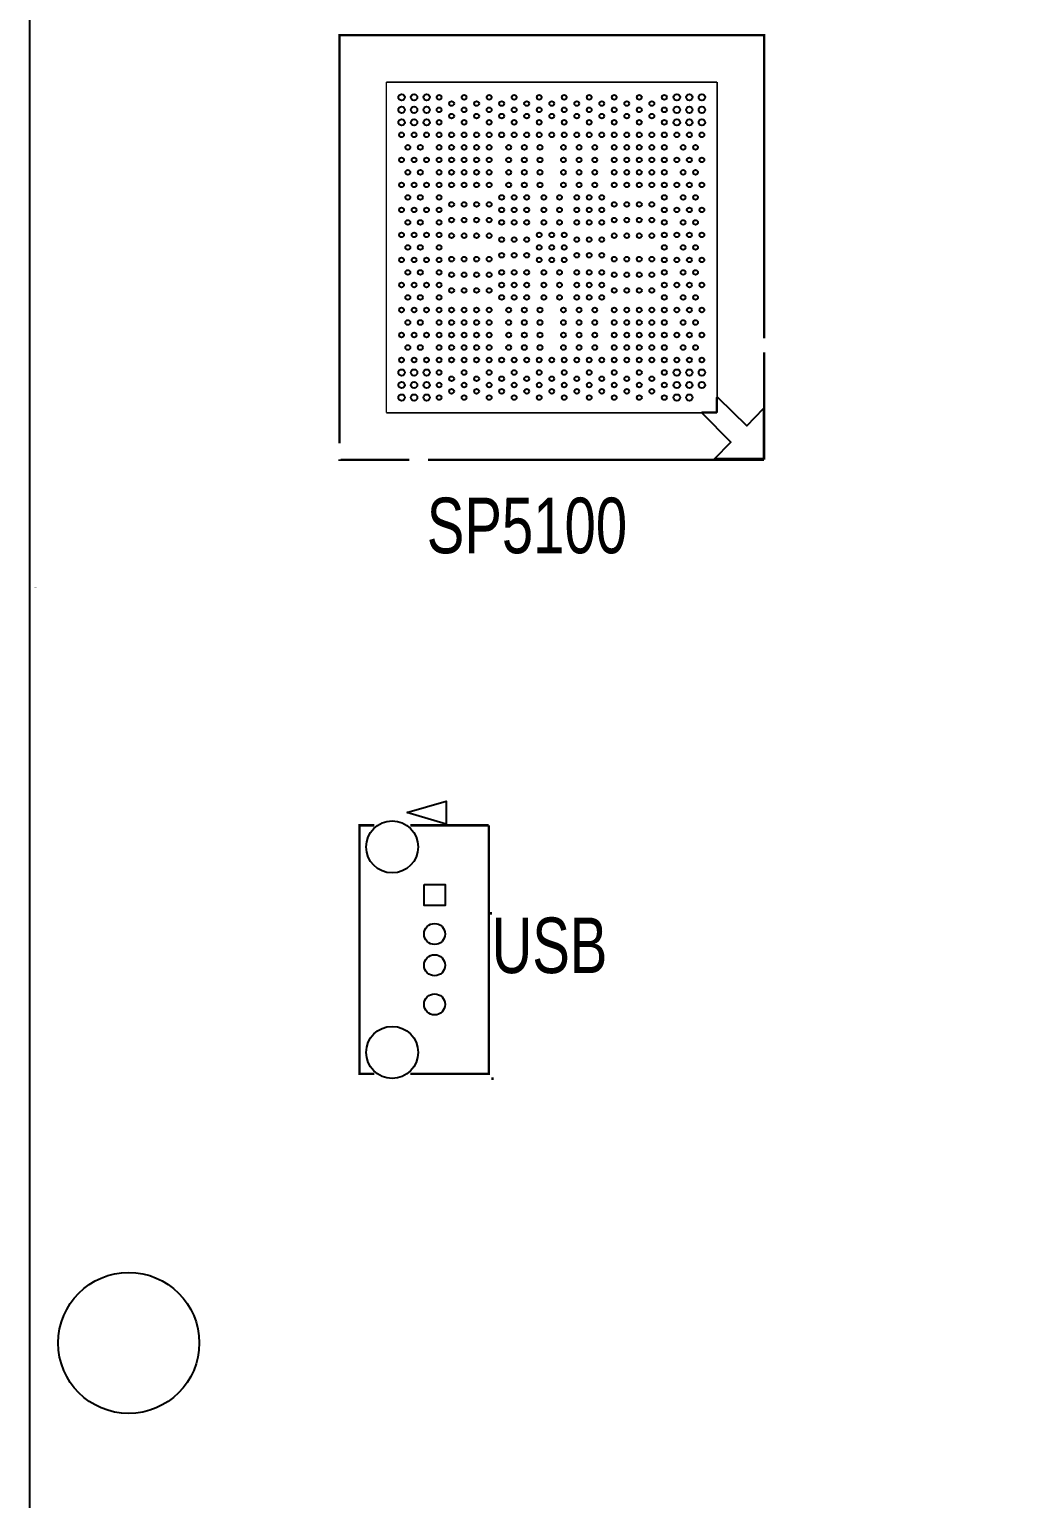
# Model space of a CAD drawing. Extents: x 0 to 344, y -1 to 330.
# Drawn here: x 0 to 63.4, y 156.4 to 250.4 of the extents above; entities that cross this region are included whole.
import ezdxf

# ---------------------------------------------------------------- set-up
doc = ezdxf.new("R2010")
doc.units = 0
for name, color, linetype in [('BOARD_GEOMETRY_OUTLINE', 2, 'CONTINUOUS'), ('BOARD_GEOMETRY_SILKSCREEN_TOP', 1, 'CONTINUOUS'), ('PACKAGE_GEOMETRY_SILKSCREEN_TOP', 3, 'CONTINUOUS'), ('PIN_TOP', 4, 'CONTINUOUS')]:
    doc.layers.add(name, color=color, linetype=linetype)

msp = doc.modelspace()

# ---------------------------------------------------------------- linework, layer by layer
at = {"layer": 'BOARD_GEOMETRY_OUTLINE'}
msp.add_lwpolyline([(0, 328.200004), (0, 1.999996, 0.414214), (1.999996, 0), (328.200004, 0, 0.414214), (330.2, 1.999996), (330.2, 328.200004, 0.414214), (328.200004, 330.2), (1.999996, 330.2, 0.414214)], format="xyb", close=True, dxfattribs=at)
msp.add_lwpolyline([(0, 328.200004), (0, 1.999996, 0.414214), (1.999996, 0), (328.200004, 0, 0.414214), (330.2, 1.999996)], format="xyb", dxfattribs=at)
at = {"layer": 'BOARD_GEOMETRY_SILKSCREEN_TOP', "const_width": 0.1524}
for points in [[(0.38608, 214.66048), (0.38608, 214.68334)], [(29.58338, 193.84772), (29.4513, 193.84772)], [(29.6037, 183.19496), (29.6037, 183.35752)]]:
    msp.add_lwpolyline(points, dxfattribs=at)
at = {"layer": 'PACKAGE_GEOMETRY_SILKSCREEN_TOP'}
for points, const_width in [([(19.82089, 223.901254), (19.82089, 250.008136), (46.97095, 250.008136), (46.97095, 230.61422)], 0.1524), ([(22.820884, 225.85807), (22.820884, 247.008142)], 0.1016), ([(22.820884, 247.008142), (43.970956, 247.008142)], 0.1016), ([(43.970956, 247.008142), (43.970956, 225.85807)], 0.1016), ([(46.97095, 229.7303), (46.97095, 222.858076)], 0.1524), ([(43.970956, 225.85807), (22.820884, 225.85807)], 0.1016), ([(24.28494, 222.858076), (19.82089, 222.858076), (19.82089, 222.885254)], 0.1524), ([(46.97095, 222.858076), (25.47874, 222.858076)], 0.1524), ([(22.0599, 199.474328), (21.09978, 199.474328), (21.09978, 183.574436), (22.0599, 183.574436)], 0.1524), ([(24.3459, 183.574436), (29.37002, 183.574436), (29.37002, 199.474328)], 0.1524), ([(29.37002, 199.474328), (24.3459, 199.474328)], 0.1524)]:
    msp.add_lwpolyline(points, dxfattribs=dict(at, const_width=const_width))
for points in [[(46.94682, 222.907606), (43.79722, 222.907606), (44.83862, 223.974406), (43.02506, 225.836988), (43.02506, 225.901504), (43.952922, 225.901504), (43.952922, 226.82962), (44.017184, 226.82962), (45.88002, 225.015806), (46.94682, 226.133406)], [(24.129492, 200.29424), (26.647648, 201.026776), (26.647648, 199.538844)]]:
    msp.add_lwpolyline(points, close=True, dxfattribs=at)
at = {"layer": 'PIN_TOP'}
msp.add_lwpolyline([(25.231852, 195.697602), (26.578052, 195.697602), (26.578052, 194.351402), (25.231852, 194.351402)], close=True, dxfattribs=at)
for centre, radius in [((23.79599, 246.033036), 0.2032), ((24.595836, 246.033036), 0.2032), ((25.395936, 246.033036), 0.2032), ((26.196036, 246.033036), 0.1524), ((27.795982, 246.033036), 0.1524), ((29.395928, 246.033036), 0.1524), ((30.995874, 246.033036), 0.1524), ((32.59582, 246.033036), 0.1524), ((34.19602, 246.033036), 0.1524), ((35.795966, 246.033036), 0.1524), ((37.395912, 246.033036), 0.1524), ((38.995858, 246.033036), 0.1524), ((40.595804, 246.033036), 0.1524), ((41.395904, 246.033036), 0.2032), ((42.196004, 246.033036), 0.2032), ((42.99585, 246.033036), 0.2032), ((23.79599, 245.23319), 0.2032), ((24.595836, 245.23319), 0.2032), ((25.395936, 245.23319), 0.2032), ((26.196036, 245.23319), 0.1524), ((26.995882, 245.632986), 0.1524), ((27.795982, 245.23319), 0.1524), ((28.595828, 245.632986), 0.1524), ((29.395928, 245.23319), 0.1524), ((30.196028, 245.632986), 0.1524), ((30.995874, 245.23319), 0.1524), ((31.795974, 245.632986), 0.1524), ((32.59582, 245.23319), 0.1524), ((33.39592, 245.632986), 0.1524), ((34.19602, 245.23319), 0.1524), ((34.995866, 245.632986), 0.1524), ((35.795966, 245.23319), 0.1524), ((36.595812, 245.632986), 0.1524), ((37.395912, 245.23319), 0.1524), ((38.196012, 245.632986), 0.1524), ((38.995858, 245.23319), 0.1524), ((39.795958, 245.632986), 0.1524), ((40.595804, 245.23319), 0.1524), ((41.395904, 245.23319), 0.2032), ((42.196004, 245.23319), 0.2032), ((42.99585, 245.23319), 0.2032), ((23.79599, 244.43309), 0.2032), ((24.595836, 244.43309), 0.2032), ((25.395936, 244.43309), 0.2032), ((26.196036, 244.43309), 0.1524), ((26.995882, 244.83314), 0.1524), ((27.795982, 244.43309), 0.1524), ((28.595828, 244.83314), 0.1524), ((29.395928, 244.43309), 0.1524), ((30.196028, 244.83314), 0.1524), ((30.995874, 244.43309), 0.1524), ((31.795974, 244.83314), 0.1524), ((32.59582, 244.43309), 0.1524), ((33.39592, 244.83314), 0.1524), ((34.19602, 244.43309), 0.1524), ((34.995866, 244.83314), 0.1524), ((35.795966, 244.43309), 0.1524), ((36.595812, 244.83314), 0.1524), ((37.395912, 244.43309), 0.1524), ((38.196012, 244.83314), 0.1524), ((38.995858, 244.43309), 0.1524), ((39.795958, 244.83314), 0.1524), ((40.595804, 244.43309), 0.1524), ((41.395904, 244.43309), 0.2032), ((42.196004, 244.43309), 0.2032), ((42.99585, 244.43309), 0.2032), ((23.79599, 243.63299), 0.1524), ((24.595836, 243.63299), 0.1524), ((25.395936, 243.63299), 0.1524), ((26.196036, 243.63299), 0.1524), ((26.995882, 243.63299), 0.1524), ((27.795982, 243.63299), 0.1524), ((28.595828, 243.63299), 0.1524), ((29.395928, 243.63299), 0.1524), ((30.196028, 243.63299), 0.1524), ((30.995874, 243.63299), 0.1524), ((31.795974, 243.63299), 0.1524), ((32.59582, 243.63299), 0.1524), ((33.39592, 243.63299), 0.1524), ((34.19602, 243.63299), 0.1524), ((34.995866, 243.63299), 0.1524), ((35.795966, 243.63299), 0.1524), ((36.595812, 243.63299), 0.1524), ((37.395912, 243.63299), 0.1524), ((38.196012, 243.63299), 0.1524), ((38.995858, 243.63299), 0.1524), ((39.795958, 243.63299), 0.1524), ((40.595804, 243.63299), 0.1524), ((41.395904, 243.63299), 0.1524), ((42.196004, 243.63299), 0.1524), ((42.99585, 243.63299), 0.1524), ((24.19604, 242.833144), 0.1524), ((24.995886, 242.833144), 0.1524), ((26.196036, 242.833144), 0.1524), ((26.995882, 242.833144), 0.1524), ((27.795982, 242.833144), 0.1524), ((28.595828, 242.833144), 0.1524), ((29.395928, 242.833144), 0.1524), ((30.645862, 242.833144), 0.1524), ((31.64586, 242.833144), 0.1524), ((32.645858, 242.833144), 0.1524), ((34.145982, 242.833144), 0.1524), ((35.14598, 242.833144), 0.1524), ((36.145978, 242.833144), 0.1524), ((37.395912, 242.833144), 0.1524), ((38.196012, 242.833144), 0.1524), ((38.995858, 242.833144), 0.1524), ((39.795958, 242.833144), 0.1524), ((40.595804, 242.833144), 0.1524), ((41.795954, 242.833144), 0.1524), ((42.5958, 242.833144), 0.1524), ((23.79599, 242.033044), 0.1524), ((24.595836, 242.033044), 0.1524), ((25.395936, 242.033044), 0.1524), ((26.196036, 242.033044), 0.1524), ((26.995882, 242.033044), 0.1524), ((27.795982, 242.033044), 0.1524), ((28.595828, 242.033044), 0.1524), ((29.395928, 242.033044), 0.1524), ((30.645862, 242.033044), 0.1524), ((31.64586, 242.033044), 0.1524), ((32.645858, 242.033044), 0.1524), ((34.145982, 242.033044), 0.1524), ((35.14598, 242.033044), 0.1524), ((36.145978, 242.033044), 0.1524), ((37.395912, 242.033044), 0.1524), ((38.196012, 242.033044), 0.1524), ((38.995858, 242.033044), 0.1524), ((39.795958, 242.033044), 0.1524), ((40.595804, 242.033044), 0.1524), ((41.395904, 242.033044), 0.1524), ((42.196004, 242.033044), 0.1524), ((42.99585, 242.033044), 0.1524), ((23.79599, 240.433098), 0.1524), ((24.19604, 241.233198), 0.1524), ((24.595836, 240.433098), 0.1524), ((24.995886, 241.233198), 0.1524), ((25.395936, 240.433098), 0.1524), ((26.196036, 241.233198), 0.1524), ((26.196036, 240.433098), 0.1524), ((26.995882, 241.233198), 0.1524), ((26.995882, 240.433098), 0.1524), ((27.795982, 241.233198), 0.1524), ((27.795982, 240.433098), 0.1524), ((28.595828, 241.233198), 0.1524), ((28.595828, 240.433098), 0.1524), ((29.395928, 241.233198), 0.1524), ((29.395928, 240.433098), 0.1524), ((30.645862, 241.233198), 0.1524), ((30.645862, 240.433098), 0.1524), ((31.64586, 241.233198), 0.1524), ((31.64586, 240.433098), 0.1524), ((32.645858, 241.233198), 0.1524), ((32.645858, 240.433098), 0.1524), ((34.145982, 241.233198), 0.1524), ((34.145982, 240.433098), 0.1524), ((35.14598, 241.233198), 0.1524), ((35.14598, 240.433098), 0.1524), ((36.145978, 241.233198), 0.1524), ((36.145978, 240.433098), 0.1524), ((37.395912, 241.233198), 0.1524), ((37.395912, 240.433098), 0.1524), ((38.196012, 241.233198), 0.1524), ((38.196012, 240.433098), 0.1524), ((38.995858, 241.233198), 0.1524), ((38.995858, 240.433098), 0.1524), ((39.795958, 241.233198), 0.1524), ((39.795958, 240.433098), 0.1524), ((40.595804, 241.233198), 0.1524), ((40.595804, 240.433098), 0.1524), ((41.395904, 240.433098), 0.1524), ((41.795954, 241.233198), 0.1524), ((42.196004, 240.433098), 0.1524), ((42.5958, 241.233198), 0.1524), ((42.99585, 240.433098), 0.1524), ((24.19604, 239.632998), 0.1524), ((24.995886, 239.632998), 0.1524), ((26.196036, 239.632998), 0.1524), ((30.196028, 239.632998), 0.1524), ((30.995874, 239.632998), 0.1524), ((31.795974, 239.632998), 0.1524), ((32.895794, 239.632998), 0.1524), ((33.896046, 239.632998), 0.1524), ((34.995866, 239.632998), 0.1524), ((35.795966, 239.632998), 0.1524), ((36.595812, 239.632998), 0.1524), ((40.595804, 239.632998), 0.1524), ((41.795954, 239.632998), 0.1524), ((42.5958, 239.632998), 0.1524), ((23.79599, 238.833152), 0.1524), ((24.595836, 238.833152), 0.1524), ((25.395936, 238.833152), 0.1524), ((26.196036, 238.833152), 0.1524), ((26.995882, 239.183164), 0.1524), ((27.795982, 239.183164), 0.1524), ((28.595828, 239.183164), 0.1524), ((29.395928, 239.183164), 0.1524), ((30.196028, 238.833152), 0.1524), ((30.995874, 238.833152), 0.1524), ((31.795974, 238.833152), 0.1524), ((32.895794, 238.833152), 0.1524), ((33.896046, 238.833152), 0.1524), ((34.995866, 238.833152), 0.1524), ((35.795966, 238.833152), 0.1524), ((36.595812, 238.833152), 0.1524), ((37.395912, 239.183164), 0.1524), ((38.196012, 239.183164), 0.1524), ((38.995858, 239.183164), 0.1524), ((39.795958, 239.183164), 0.1524), ((40.595804, 238.833152), 0.1524), ((41.395904, 238.833152), 0.1524), ((42.196004, 238.833152), 0.1524), ((42.99585, 238.833152), 0.1524), ((24.19604, 238.033052), 0.1524), ((24.995886, 238.033052), 0.1524), ((26.196036, 238.033052), 0.1524), ((26.995882, 238.183166), 0.1524), ((27.795982, 238.183166), 0.1524), ((28.595828, 238.183166), 0.1524), ((29.395928, 238.183166), 0.1524), ((30.196028, 238.033052), 0.1524), ((30.995874, 238.033052), 0.1524), ((31.795974, 238.033052), 0.1524), ((32.895794, 238.033052), 0.1524), ((33.896046, 238.033052), 0.1524), ((34.995866, 238.033052), 0.1524), ((35.795966, 238.033052), 0.1524), ((36.595812, 238.033052), 0.1524), ((37.395912, 238.183166), 0.1524), ((38.196012, 238.183166), 0.1524), ((38.995858, 238.183166), 0.1524), ((39.795958, 238.183166), 0.1524), ((40.595804, 238.033052), 0.1524), ((41.795954, 238.033052), 0.1524), ((42.5958, 238.033052), 0.1524), ((23.79599, 237.233206), 0.1524), ((24.595836, 237.233206), 0.1524), ((25.395936, 237.233206), 0.1524), ((26.196036, 237.233206), 0.1524), ((26.995882, 237.183168), 0.1524), ((27.795982, 237.183168), 0.1524), ((28.595828, 237.183168), 0.1524), ((29.395928, 237.183168), 0.1524), ((30.196028, 236.933232), 0.1524), ((30.995874, 236.933232), 0.1524), ((31.795974, 236.933232), 0.1524), ((32.59582, 237.233206), 0.1524), ((33.39592, 237.233206), 0.1524), ((34.19602, 237.233206), 0.1524), ((34.995866, 236.933232), 0.1524), ((35.795966, 236.933232), 0.1524), ((36.595812, 236.933232), 0.1524), ((37.395912, 237.183168), 0.1524), ((38.196012, 237.183168), 0.1524), ((38.995858, 237.183168), 0.1524), ((39.795958, 237.183168), 0.1524), ((40.595804, 237.233206), 0.1524), ((41.395904, 237.233206), 0.1524), ((42.196004, 237.233206), 0.1524), ((42.99585, 237.233206), 0.1524), ((24.19604, 236.433106), 0.1524), ((24.995886, 236.433106), 0.1524), ((26.196036, 236.433106), 0.1524), ((30.196028, 235.93298), 0.1524), ((30.995874, 235.93298), 0.1524), ((31.795974, 235.93298), 0.1524), ((32.59582, 236.433106), 0.1524), ((33.39592, 236.433106), 0.1524), ((34.19602, 236.433106), 0.1524), ((34.995866, 235.93298), 0.1524), ((35.795966, 235.93298), 0.1524), ((36.595812, 235.93298), 0.1524), ((40.595804, 236.433106), 0.1524), ((41.795954, 236.433106), 0.1524), ((42.5958, 236.433106), 0.1524), ((23.79599, 235.633006), 0.1524), ((24.19604, 234.83316), 0.1524), ((24.595836, 235.633006), 0.1524), ((24.995886, 234.83316), 0.1524), ((25.395936, 235.633006), 0.1524), ((26.196036, 235.633006), 0.1524), ((26.196036, 234.83316), 0.1524), ((26.995882, 235.683044), 0.1524), ((27.795982, 235.683044), 0.1524), ((28.595828, 235.683044), 0.1524), ((29.395928, 235.683044), 0.1524), ((30.196028, 234.83316), 0.1524), ((30.995874, 234.83316), 0.1524), ((31.795974, 234.83316), 0.1524), ((32.59582, 235.633006), 0.1524), ((32.895794, 234.83316), 0.1524), ((33.39592, 235.633006), 0.1524), ((33.896046, 234.83316), 0.1524), ((34.19602, 235.633006), 0.1524), ((34.995866, 234.83316), 0.1524), ((35.795966, 234.83316), 0.1524), ((36.595812, 234.83316), 0.1524), ((37.395912, 235.683044), 0.1524), ((38.196012, 235.683044), 0.1524), ((38.995858, 235.683044), 0.1524), ((39.795958, 235.683044), 0.1524), ((40.595804, 235.633006), 0.1524), ((40.595804, 234.83316), 0.1524), ((41.395904, 235.633006), 0.1524), ((41.795954, 234.83316), 0.1524), ((42.196004, 235.633006), 0.1524), ((42.5958, 234.83316), 0.1524), ((42.99585, 235.633006), 0.1524), ((23.79599, 234.03306), 0.1524), ((24.595836, 234.03306), 0.1524), ((25.395936, 234.03306), 0.1524), ((26.196036, 234.03306), 0.1524), ((26.995882, 234.683046), 0.1524), ((27.795982, 234.683046), 0.1524), ((28.595828, 234.683046), 0.1524), ((29.395928, 234.683046), 0.1524), ((30.196028, 234.03306), 0.1524), ((30.995874, 234.03306), 0.1524), ((31.795974, 234.03306), 0.1524), ((32.895794, 234.03306), 0.1524), ((33.896046, 234.03306), 0.1524), ((34.995866, 234.03306), 0.1524), ((35.795966, 234.03306), 0.1524), ((36.595812, 234.03306), 0.1524), ((37.395912, 234.683046), 0.1524), ((38.196012, 234.683046), 0.1524), ((38.995858, 234.683046), 0.1524), ((39.795958, 234.683046), 0.1524), ((40.595804, 234.03306), 0.1524), ((41.395904, 234.03306), 0.1524), ((42.196004, 234.03306), 0.1524), ((42.99585, 234.03306), 0.1524), ((24.19604, 233.233214), 0.1524), ((24.995886, 233.233214), 0.1524), ((26.196036, 233.233214), 0.1524), ((26.995882, 233.683048), 0.1524), ((27.795982, 233.683048), 0.1524), ((28.595828, 233.683048), 0.1524), ((29.395928, 233.683048), 0.1524), ((30.196028, 233.233214), 0.1524), ((30.995874, 233.233214), 0.1524), ((31.795974, 233.233214), 0.1524), ((32.895794, 233.233214), 0.1524), ((33.896046, 233.233214), 0.1524), ((34.995866, 233.233214), 0.1524), ((35.795966, 233.233214), 0.1524), ((36.595812, 233.233214), 0.1524), ((37.395912, 233.683048), 0.1524), ((38.196012, 233.683048), 0.1524), ((38.995858, 233.683048), 0.1524), ((39.795958, 233.683048), 0.1524), ((40.595804, 233.233214), 0.1524), ((41.795954, 233.233214), 0.1524), ((42.5958, 233.233214), 0.1524), ((23.79599, 232.433114), 0.1524), ((24.595836, 232.433114), 0.1524), ((25.395936, 232.433114), 0.1524), ((26.196036, 232.433114), 0.1524), ((26.995882, 232.433114), 0.1524), ((27.795982, 232.433114), 0.1524), ((28.595828, 232.433114), 0.1524), ((29.395928, 232.433114), 0.1524), ((30.645862, 232.433114), 0.1524), ((31.64586, 232.433114), 0.1524), ((32.645858, 232.433114), 0.1524), ((34.145982, 232.433114), 0.1524), ((35.14598, 232.433114), 0.1524), ((36.145978, 232.433114), 0.1524), ((37.395912, 232.433114), 0.1524), ((38.196012, 232.433114), 0.1524), ((38.995858, 232.433114), 0.1524), ((39.795958, 232.433114), 0.1524), ((40.595804, 232.433114), 0.1524), ((41.395904, 232.433114), 0.1524), ((42.196004, 232.433114), 0.1524), ((42.99585, 232.433114), 0.1524), ((24.19604, 231.633014), 0.1524), ((24.995886, 231.633014), 0.1524), ((26.196036, 231.633014), 0.1524), ((26.995882, 231.633014), 0.1524), ((27.795982, 231.633014), 0.1524), ((28.595828, 231.633014), 0.1524), ((29.395928, 231.633014), 0.1524), ((30.645862, 231.633014), 0.1524), ((31.64586, 231.633014), 0.1524), ((32.645858, 231.633014), 0.1524), ((34.145982, 231.633014), 0.1524), ((35.14598, 231.633014), 0.1524), ((36.145978, 231.633014), 0.1524), ((37.395912, 231.633014), 0.1524), ((38.196012, 231.633014), 0.1524), ((38.995858, 231.633014), 0.1524), ((39.795958, 231.633014), 0.1524), ((40.595804, 231.633014), 0.1524), ((41.795954, 231.633014), 0.1524), ((42.5958, 231.633014), 0.1524), ((23.79599, 230.833168), 0.1524), ((24.595836, 230.833168), 0.1524), ((25.395936, 230.833168), 0.1524), ((26.196036, 230.833168), 0.1524), ((26.995882, 230.833168), 0.1524), ((27.795982, 230.833168), 0.1524), ((28.595828, 230.833168), 0.1524), ((29.395928, 230.833168), 0.1524), ((30.645862, 230.833168), 0.1524), ((31.64586, 230.833168), 0.1524), ((32.645858, 230.833168), 0.1524), ((34.145982, 230.833168), 0.1524), ((35.14598, 230.833168), 0.1524), ((36.145978, 230.833168), 0.1524), ((37.395912, 230.833168), 0.1524), ((38.196012, 230.833168), 0.1524), ((38.995858, 230.833168), 0.1524), ((39.795958, 230.833168), 0.1524), ((40.595804, 230.833168), 0.1524), ((41.395904, 230.833168), 0.1524), ((42.196004, 230.833168), 0.1524), ((42.99585, 230.833168), 0.1524), ((23.79599, 229.233222), 0.1524), ((24.19604, 230.033068), 0.1524), ((24.595836, 229.233222), 0.1524), ((24.995886, 230.033068), 0.1524), ((25.395936, 229.233222), 0.1524), ((26.196036, 230.033068), 0.1524), ((26.196036, 229.233222), 0.1524), ((26.995882, 230.033068), 0.1524), ((26.995882, 229.233222), 0.1524), ((27.795982, 230.033068), 0.1524), ((27.795982, 229.233222), 0.1524), ((28.595828, 230.033068), 0.1524), ((28.595828, 229.233222), 0.1524), ((29.395928, 230.033068), 0.1524), ((29.395928, 229.233222), 0.1524), ((30.196028, 229.233222), 0.1524), ((30.645862, 230.033068), 0.1524), ((30.995874, 229.233222), 0.1524), ((31.64586, 230.033068), 0.1524), ((31.795974, 229.233222), 0.1524), ((32.59582, 229.233222), 0.1524), ((32.645858, 230.033068), 0.1524), ((33.39592, 229.233222), 0.1524), ((34.145982, 230.033068), 0.1524), ((34.19602, 229.233222), 0.1524), ((34.995866, 229.233222), 0.1524), ((35.14598, 230.033068), 0.1524), ((35.795966, 229.233222), 0.1524), ((36.145978, 230.033068), 0.1524), ((36.595812, 229.233222), 0.1524), ((37.395912, 230.033068), 0.1524), ((37.395912, 229.233222), 0.1524), ((38.196012, 230.033068), 0.1524), ((38.196012, 229.233222), 0.1524), ((38.995858, 230.033068), 0.1524), ((38.995858, 229.233222), 0.1524), ((39.795958, 230.033068), 0.1524), ((39.795958, 229.233222), 0.1524), ((40.595804, 230.033068), 0.1524), ((40.595804, 229.233222), 0.1524), ((41.395904, 229.233222), 0.1524), ((41.795954, 230.033068), 0.1524), ((42.196004, 229.233222), 0.1524), ((42.5958, 230.033068), 0.1524), ((42.99585, 229.233222), 0.1524), ((23.79599, 228.433122), 0.2032), ((24.595836, 228.433122), 0.2032), ((25.395936, 228.433122), 0.2032), ((26.196036, 228.433122), 0.1524), ((27.795982, 228.433122), 0.1524), ((29.395928, 228.433122), 0.1524), ((30.995874, 228.433122), 0.1524), ((32.59582, 228.433122), 0.1524), ((34.19602, 228.433122), 0.1524), ((35.795966, 228.433122), 0.1524), ((37.395912, 228.433122), 0.1524), ((38.995858, 228.433122), 0.1524), ((40.595804, 228.433122), 0.1524), ((41.395904, 228.433122), 0.2032), ((42.196004, 228.433122), 0.2032), ((42.99585, 228.433122), 0.2032), ((23.79599, 227.633022), 0.2032), ((24.595836, 227.633022), 0.2032), ((25.395936, 227.633022), 0.2032), ((26.196036, 227.633022), 0.1524), ((26.995882, 228.033072), 0.1524), ((27.795982, 227.633022), 0.1524), ((28.595828, 228.033072), 0.1524), ((29.395928, 227.633022), 0.1524), ((30.196028, 228.033072), 0.1524), ((30.995874, 227.633022), 0.1524), ((31.795974, 228.033072), 0.1524), ((32.59582, 227.633022), 0.1524), ((33.39592, 228.033072), 0.1524), ((34.19602, 227.633022), 0.1524), ((34.995866, 228.033072), 0.1524), ((35.795966, 227.633022), 0.1524), ((36.595812, 228.033072), 0.1524), ((37.395912, 227.633022), 0.1524), ((38.196012, 228.033072), 0.1524), ((38.995858, 227.633022), 0.1524), ((39.795958, 228.033072), 0.1524), ((40.595804, 227.633022), 0.1524), ((41.395904, 227.633022), 0.2032), ((42.196004, 227.633022), 0.2032), ((42.99585, 227.633022), 0.2032), ((23.79599, 226.833176), 0.2032), ((24.595836, 226.833176), 0.2032), ((25.395936, 226.833176), 0.2032), ((26.196036, 226.833176), 0.1524), ((26.995882, 227.233226), 0.1524), ((27.795982, 226.833176), 0.1524), ((28.595828, 227.233226), 0.1524), ((29.395928, 226.833176), 0.1524), ((30.196028, 227.233226), 0.1524), ((30.995874, 226.833176), 0.1524), ((31.795974, 227.233226), 0.1524), ((32.59582, 226.833176), 0.1524), ((33.39592, 227.233226), 0.1524), ((34.19602, 226.833176), 0.1524), ((34.995866, 227.233226), 0.1524), ((35.795966, 226.833176), 0.1524), ((36.595812, 227.233226), 0.1524), ((37.395912, 226.833176), 0.1524), ((38.196012, 227.233226), 0.1524), ((38.995858, 226.833176), 0.1524), ((39.795958, 227.233226), 0.1524), ((40.595804, 226.833176), 0.1524), ((41.395904, 226.833176), 0.2032), ((42.196004, 226.833176), 0.2032), ((23.194772, 198.094346), 1.6637), ((25.904952, 192.52438), 0.6731), ((25.904952, 190.524384), 0.6731), ((25.904952, 188.024262), 0.6731), ((23.194772, 184.954418), 1.6637), ((6.35, 166.37), 4.5085)]:
    msp.add_circle(centre, radius, dxfattribs=at)

# ---------------------------------------------------------------- texts
at = {"layer": 'BOARD_GEOMETRY_SILKSCREEN_TOP', "width": 0.757143}
for s, p in [('SP5100', (25.406858, 216.87536)), ('USB', (29.553154, 190.023242))]:
    msp.add_text(s, height=3.556, dxfattribs=at).set_placement(p)

doc.saveas('drawing.dxf')
